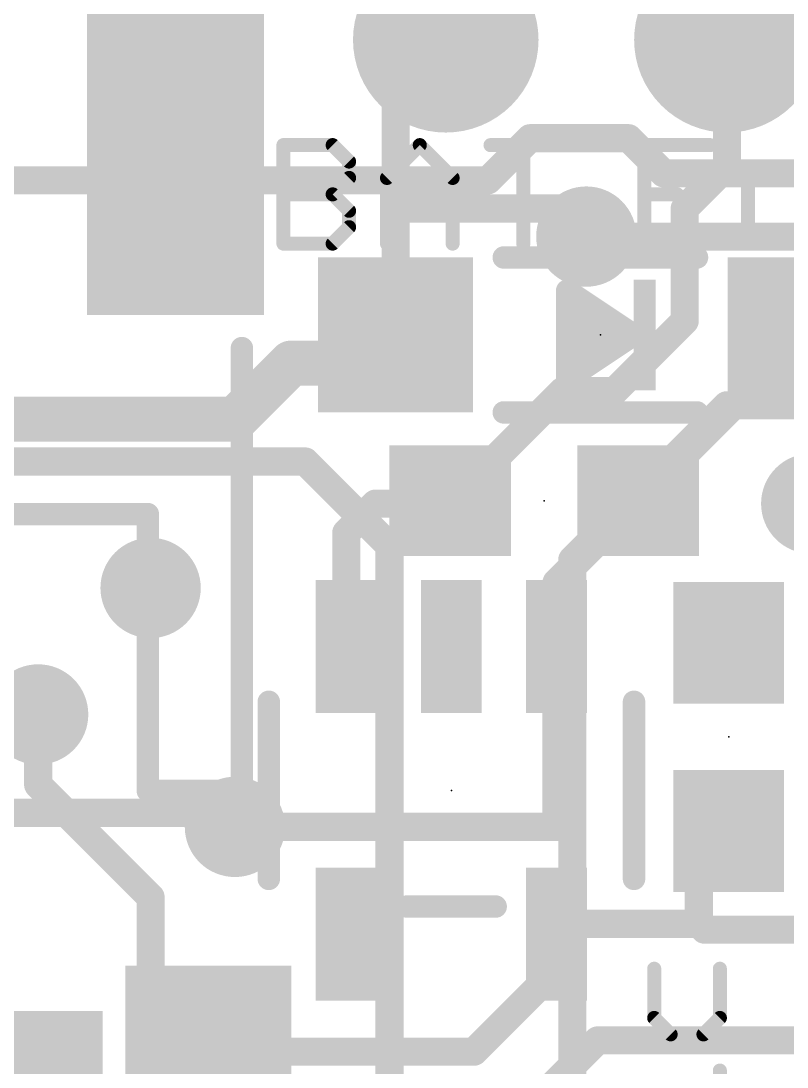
# Model space of a CAD drawing. Extents: x -12.9 to 57.5, y -7.5 to 35.5.
# Drawn here: x 12.67 to 19.59, y 12.31 to 21.76 of the extents above; entities that cross this region are included whole.
import ezdxf

# ---------------------------------------------------------------- set-up
doc = ezdxf.new("R2010")
doc.units = 0
for name, color, linetype in [('1', 12, 'CONTINUOUS'), ('16', 132, 'CONTINUOUS'), ('17', 110, 'CONTINUOUS'), ('18', 110, 'CONTINUOUS'), ('21', 40, 'CONTINUOUS'), ('23', 40, 'CONTINUOUS'), ('47', 253, 'CONTINUOUS')]:
    doc.layers.add(name, color=color, linetype=linetype)

# ---------------------------------------------------------------- blocks, each defined once
blk = doc.blocks.new('RECT')
blk.add_solid([(-0.5, -0.5), (0.5, -0.5), (-0.5, 0.5), (0.5, 0.5)])
blk = doc.blocks.new('ROUNDP')
at = {"const_width": 0.5}
blk.add_lwpolyline([(0, -0.25, 1), (0, 0.25, 1), (0, -0.25)], format="xyb", dxfattribs=at)
blk = doc.blocks.new('ROUNDV')
at = {"const_width": 0.5}
blk.add_lwpolyline([(0, -0.25, 1), (0, 0.25, 1), (0, -0.25)], format="xyb", dxfattribs=at)

msp = doc.modelspace()

# ---------------------------------------------------------------- linework, layer by layer
at = {"layer": '1'}
for points, const_width in [([(16.51, 21.59), (16.057, 21.137)], 0.254), ([(19.05, 21.59), (19.05, 20.447)], 0.254), ([(16.057, 21.137), (16.057, 20.066)], 0.254), ([(19.05, 20.447), (18.669, 20.066)], 0.254), ([(16.057, 20.066), (16.057, 18.923)], 0.254), ([(17.526, 20.066), (16.057, 20.066)], 0.254), ([(17.78, 19.812), (17.526, 20.066)], 0.254), ([(18.669, 20.066), (18.669, 19.05)], 0.254), ([(15.803, 18.669), (16.057, 18.923)], 0.4064), ([(18.669, 19.05), (18.034, 18.415)], 0.254), ([(19.7476, 18.923), (18.249, 17.4244)], 0.254), ([(14.605, 18.161), (15.113, 18.669)], 0.4064), ([(15.113, 18.669), (15.803, 18.669)], 0.4064), ([(17.565, 18.415), (16.5744, 17.4244)], 0.254), ([(18.034, 18.415), (17.565, 18.415)], 0.254), ([(12.192, 18.161), (14.605, 18.161)], 0.4064), ([(15.6108, 17.1348), (15.875, 17.399)], 0.254), ([(15.875, 17.399), (16.5236, 17.399)], 0.254), ([(16.5236, 17.399), (16.549, 17.4244)], 0.254), ([(16.5744, 17.4244), (16.549, 17.4244)], 0.254), ([(17.5108, 16.6862), (18.249, 17.4244)], 0.254), ([(15.6108, 16.1083), (15.6108, 17.1348)], 0.254), ([(17.5108, 16.1083), (17.5108, 16.6862)], 0.254), ([(17.5108, 14.478), (17.5108, 16.1083)], 0.254), ([(12.827, 14.859), (12.827, 15.494)], 0.254), ([(13.843, 13.843), (12.827, 14.859)], 0.254), ([(14.605, 14.478), (17.5108, 14.478)], 0.254), ([(19.067, 14.441), (18.796, 14.17)], 0.254), ([(18.796, 14.17), (18.796, 13.6016)], 0.254), ([(13.843, 13.097), (13.843, 13.843)], 0.254), ([(17.5108, 13.5081), (17.6043, 13.6016)], 0.254), ([(17.6043, 13.6016), (18.796, 13.6016)], 0.254), ([(18.796, 13.6016), (18.8486, 13.549)], 0.254), ([(17.46, 13.4573), (17.5108, 13.5081)], 0.254), ([(18.8486, 13.549), (20.0835, 13.549)], 0.254), ([(17.46, 13.142), (17.46, 13.4573)], 0.254), ([(16.764, 12.446), (17.46, 13.142)], 0.254), ([(14.366, 12.574), (13.843, 13.097)], 0.254), ([(14.366, 12.574), (14.494, 12.446)], 0.254), ([(17.883, 12.549), (16.002, 10.668)], 0.254), ([(20.0835, 12.549), (17.883, 12.549)], 0.254), ([(14.494, 12.446), (16.764, 12.446)], 0.254)]:
    msp.add_lwpolyline(points, dxfattribs=dict(at, const_width=const_width))
for points, const_width in [([(16.5549, 21.5451, 1), (16.4651, 21.6349)], 0.127), ([(19.1135, 21.59, 1), (18.9865, 21.59)], 0.127), ([(16.1205, 21.137, 1), (15.9935, 21.137)], 0.127), ([(16.0121, 21.1819, 1), (16.1019, 21.0921)], 0.127), ([(19.0949, 20.4021, 1), (19.0051, 20.4919)], 0.127), ([(18.9865, 20.447, 1), (19.1135, 20.447)], 0.127), ([(16.1205, 20.066, 1), (15.9935, 20.066)], 0.127), ([(16.057, 20.1295, 1), (16.057, 20.0025)], 0.127), ([(17.5709, 20.1109, 1), (17.4811, 20.0211)], 0.127), ([(17.526, 20.0025, 1), (17.526, 20.1295)], 0.127), ([(18.7325, 20.066, 1), (18.6055, 20.066)], 0.127), ([(18.6241, 20.1109, 1), (18.7139, 20.0211)], 0.127), ([(15.9935, 20.066, 1), (16.1205, 20.066)], 0.127), ([(17.7351, 19.7671, 1), (17.8249, 19.8569)], 0.127), ([(16.1288, 18.8512, 1), (15.9852, 18.9948)], 0.2032), ([(18.6055, 19.05, 1), (18.7325, 19.05)], 0.127), ([(18.7139, 19.0051, 1), (18.6241, 19.0949)], 0.127), ([(15.9935, 18.923, 1), (16.1205, 18.923)], 0.127), ([(15.113, 18.7706, 1), (15.113, 18.5674)], 0.2032), ([(15.1848, 18.5972, 1), (15.0412, 18.7408)], 0.2032), ([(15.7312, 18.7408, 1), (15.8748, 18.5972)], 0.2032), ([(15.803, 18.5674, 1), (15.803, 18.7706)], 0.2032), ([(17.565, 18.4785, 1), (17.565, 18.3515)], 0.127), ([(17.6099, 18.3701, 1), (17.5201, 18.4599)], 0.127), ([(18.034, 18.3515, 1), (18.034, 18.4785)], 0.127), ([(17.9891, 18.4599, 1), (18.0789, 18.3701)], 0.127), ([(14.605, 18.0594, 1), (14.605, 18.2626)], 0.2032), ([(14.5332, 18.2328, 1), (14.6768, 18.0892)], 0.2032), ([(15.875, 17.4625, 1), (15.875, 17.3355)], 0.127), ([(15.9199, 17.3541, 1), (15.8301, 17.4439)], 0.127), ([(16.4787, 17.4439, 1), (16.5685, 17.3541)], 0.127), ([(16.549, 17.4879, 1), (16.549, 17.3609)], 0.127), ([(16.5939, 17.3795, 1), (16.5041, 17.4693)], 0.127), ([(16.5295, 17.4693, 1), (16.6193, 17.3795)], 0.127), ([(16.5236, 17.3355, 1), (16.5236, 17.4625)], 0.127), ([(16.5744, 17.3609, 1), (16.5744, 17.4879)], 0.127), ([(18.2041, 17.4693, 1), (18.2939, 17.3795)], 0.127), ([(18.2939, 17.3795, 1), (18.2041, 17.4693)], 0.127), ([(15.6743, 17.1348, 1), (15.5473, 17.1348)], 0.127), ([(15.5659, 17.1797, 1), (15.6557, 17.0899)], 0.127), ([(17.5743, 16.6862, 1), (17.4473, 16.6862)], 0.127), ([(17.4659, 16.7311, 1), (17.5557, 16.6413)], 0.127), ([(15.5473, 16.1083, 1), (15.6743, 16.1083)], 0.127), ([(17.5743, 16.1083, 1), (17.4473, 16.1083)], 0.127), ([(17.4473, 16.1083, 1), (17.5743, 16.1083)], 0.127), ([(12.8905, 15.494, 1), (12.7635, 15.494)], 0.127), ([(12.8719, 14.9039, 1), (12.7821, 14.8141)], 0.127), ([(12.7635, 14.859, 1), (12.8905, 14.859)], 0.127), ([(14.605, 14.5415, 1), (14.605, 14.4145)], 0.127), ([(17.5108, 14.4145, 1), (17.5108, 14.5415)], 0.127), ([(19.1119, 14.3961, 1), (19.0221, 14.4859)], 0.127), ([(17.4473, 14.478, 1), (17.5743, 14.478)], 0.127), ([(18.8595, 14.17, 1), (18.7325, 14.17)], 0.127), ([(18.7511, 14.2149, 1), (18.8409, 14.1251)], 0.127), ([(13.9065, 13.843, 1), (13.7795, 13.843)], 0.127), ([(13.7981, 13.7981, 1), (13.8879, 13.8879)], 0.127), ([(17.6043, 13.6651, 1), (17.6043, 13.5381)], 0.127), ([(17.6492, 13.5567, 1), (17.5594, 13.6465)], 0.127), ([(18.8409, 13.6465, 1), (18.7511, 13.5567)], 0.127), ([(18.796, 13.5381, 1), (18.796, 13.6651)], 0.127), ([(17.4659, 13.553, 1), (17.5557, 13.4632)], 0.127), ([(17.5557, 13.4632, 1), (17.4659, 13.553)], 0.127), ([(18.7325, 13.6016, 1), (18.8595, 13.6016)], 0.127), ([(18.8486, 13.6125, 1), (18.8486, 13.4855)], 0.127), ([(18.8037, 13.5041, 1), (18.8935, 13.5939)], 0.127), ([(17.5235, 13.4573, 1), (17.3965, 13.4573)], 0.127), ([(17.4151, 13.5022, 1), (17.5049, 13.4124)], 0.127), ([(17.5049, 13.0971, 1), (17.4151, 13.1869)], 0.127), ([(13.8879, 13.1419, 1), (13.7981, 13.0521)], 0.127), ([(13.7795, 13.097, 1), (13.9065, 13.097)], 0.127), ([(17.3965, 13.142, 1), (17.5235, 13.142)], 0.127), ([(14.4109, 12.6189, 1), (14.3211, 12.5291)], 0.127), ([(14.3211, 12.5291, 1), (14.4109, 12.6189)], 0.127), ([(17.883, 12.6125, 1), (17.883, 12.4855)], 0.127), ([(17.9279, 12.5041, 1), (17.8381, 12.5939)], 0.127), ([(14.494, 12.5095, 1), (14.494, 12.3825)], 0.127), ([(16.764, 12.3825, 1), (16.764, 12.5095)], 0.127), ([(14.4491, 12.4011, 1), (14.5389, 12.4909)], 0.127), ([(16.7191, 12.4909, 1), (16.8089, 12.4011)], 0.127)]:
    msp.add_lwpolyline(points, format="xyb", dxfattribs=dict(at, const_width=const_width))
at = {"layer": '16', "const_width": 0.254}
for points in [[(16.891, 20.32), (17.272, 20.701)], [(17.272, 20.701), (18.161, 20.701)], [(18.161, 20.701), (18.4785, 20.3835)], [(16.891, 20.32), (6.096, 20.32)], [(18.4785, 20.3835), (22.9235, 20.3835)], [(17.78, 19.812), (22.733, 19.812)], [(17.653, 16.891), (19.05, 18.288)], [(20.574, 18.288), (19.05, 18.288)], [(15.24, 17.78), (8.763, 17.78)], [(16.002, 17.018), (15.24, 17.78)], [(16.002, 17.018), (16.002, 11.9126)], [(17.653, 11.557), (17.653, 16.891)], [(10.795, 15.494), (12.827, 15.494)], [(11.684, 14.605), (14.478, 14.605)], [(14.478, 14.605), (14.605, 14.478)]]:
    msp.add_lwpolyline(points, dxfattribs=at)
at = {"layer": '16', "const_width": 0.127}
for points in [[(17.272, 20.7645, 1), (17.272, 20.6375)], [(17.3169, 20.6561, 1), (17.2271, 20.7459)], [(18.2059, 20.7459, 1), (18.1161, 20.6561)], [(18.161, 20.6375, 1), (18.161, 20.7645)], [(16.8461, 20.3649, 1), (16.9359, 20.2751)], [(16.891, 20.2565, 1), (16.891, 20.3835)], [(18.4785, 20.447, 1), (18.4785, 20.32)], [(18.4336, 20.3386, 1), (18.5234, 20.4284)], [(17.78, 19.8755, 1), (17.78, 19.7485)], [(19.05, 18.3515, 1), (19.05, 18.2245)], [(19.0949, 18.2431, 1), (19.0051, 18.3329)], [(15.2849, 17.8249, 1), (15.1951, 17.7351)], [(15.24, 17.7165, 1), (15.24, 17.8435)], [(16.0655, 17.018, 1), (15.9385, 17.018)], [(15.9571, 16.9731, 1), (16.0469, 17.0629)], [(17.7165, 16.891, 1), (17.5895, 16.891)], [(17.6081, 16.9359, 1), (17.6979, 16.8461)], [(12.827, 15.4305, 1), (12.827, 15.5575)], [(14.5229, 14.6499, 1), (14.4331, 14.5601)], [(14.478, 14.5415, 1), (14.478, 14.6685)], [(14.5601, 14.4331, 1), (14.6499, 14.5229)]]:
    msp.add_lwpolyline(points, format="xyb", dxfattribs=at)
at = {"layer": '21'}
for points, const_width in [([(15.0432, 19.7485), (15.0432, 20.6383)], 0.127), ([(15.0432, 20.6383), (15.4881, 20.6383)], 0.127), ([(15.4881, 20.6383), (15.6364, 20.49)], 0.127), ([(15.9787, 20.3417), (16.2753, 20.6383)], 0.127), ([(16.2753, 20.6383), (16.5719, 20.3417)], 0.127), ([(16.9143, 20.6383), (17.5074, 20.6383)], 0.127), ([(17.2108, 19.7485), (17.2108, 20.6383)], 0.127), ([(18.8982, 20.6383), (18.305, 20.6383)], 0.127), ([(18.305, 20.6383), (18.305, 19.7485)], 0.127), ([(15.6364, 20.49), (15.6364, 20.3417)], 0.127), ([(15.6364, 20.3417), (15.4881, 20.1934)], 0.127), ([(15.9787, 19.7485), (15.9787, 20.3417)], 0.127), ([(16.5719, 20.3417), (16.5719, 19.7485)], 0.127), ([(19.2405, 19.7485), (19.2405, 20.3417)], 0.127), ([(19.2405, 20.3417), (19.6854, 20.3417)], 0.127), ([(15.0432, 20.1934), (15.4881, 20.1934)], 0.127), ([(15.4881, 20.1934), (15.6364, 20.0451)], 0.127), ([(15.9787, 20.1934), (16.5719, 20.1934)], 0.127), ([(18.305, 20.1934), (18.6016, 20.1934)], 0.127), ([(15.6364, 20.0451), (15.6364, 19.8968)], 0.127), ([(15.6364, 19.8968), (15.4881, 19.7485)], 0.127), ([(15.4881, 19.7485), (15.0432, 19.7485)], 0.127), ([(18.305, 19.7485), (18.8982, 19.7485)], 0.127), ([(17.034, 19.623), (18.78, 19.623)], 0.2032), ([(17.607, 18.523), (17.607, 19.323)], 0.2032), ([(17.607, 19.323), (18.207, 18.923)], 0.2032), ([(17.707, 18.723), (17.707, 19.123)], 0.2032), ([(17.707, 19.123), (18.007, 18.923)], 0.2032), ([(17.707, 19.1008), (17.7403, 19.1008)], 0.2032), ([(18.207, 18.923), (17.607, 18.523)], 0.2032), ([(18.007, 18.923), (17.707, 18.723)], 0.2032), ([(17.707, 18.8976), (17.9689, 18.8976)], 0.2032), ([(14.668, 18.804), (14.668, 14.804)], 0.2032), ([(18.78, 18.223), (17.034, 18.223)], 0.2032), ([(13.818, 17.304), (12.418, 17.304)], 0.2032), ([(13.818, 14.804), (13.818, 17.304)], 0.2032), ([(14.9108, 14.0082), (14.9108, 15.6082)], 0.2032), ([(18.2108, 14.0082), (18.2108, 15.6082)], 0.2032), ([(14.668, 14.804), (13.818, 14.804)], 0.2032), ([(16.9608, 13.7582), (16.1608, 13.7582)], 0.2032), ([(18.3933, 13.1963), (18.3933, 12.7514)], 0.127), ([(18.9865, 12.7514), (18.9865, 13.1963)], 0.127), ([(18.3933, 12.7514), (18.5416, 12.6032)], 0.127), ([(18.8382, 12.6032), (18.9865, 12.7514)], 0.127), ([(18.5416, 12.6032), (18.8382, 12.6032)], 0.127), ([(18.9865, 11.9795), (18.9865, 12.2761)], 0.127)]:
    msp.add_lwpolyline(points, dxfattribs=dict(at, const_width=const_width))
for points, const_width in [([(15.0432, 20.67, 1), (15.0432, 20.6065)], 0.0635), ([(15.075, 20.6383, 1), (15.0115, 20.6383)], 0.0635), ([(15.5106, 20.6607, 1), (15.4656, 20.6158)], 0.0635), ([(15.4881, 20.6065, 1), (15.4881, 20.67)], 0.0635), ([(16.2978, 20.6607, 1), (16.2529, 20.6158)], 0.0635), ([(16.2978, 20.6158, 1), (16.2529, 20.6607)], 0.0635), ([(16.9143, 20.67, 1), (16.9143, 20.6065)], 0.0635), ([(17.2426, 20.6383, 1), (17.1791, 20.6383)], 0.0635), ([(17.5074, 20.6065, 1), (17.5074, 20.67)], 0.0635), ([(18.3367, 20.6383, 1), (18.2732, 20.6383)], 0.0635), ([(18.305, 20.67, 1), (18.305, 20.6065)], 0.0635), ([(18.8982, 20.6065, 1), (18.8982, 20.67)], 0.0635), ([(15.6681, 20.49, 1), (15.6046, 20.49)], 0.0635), ([(15.6139, 20.4675, 1), (15.6588, 20.5124)], 0.0635), ([(15.6046, 20.3417, 1), (15.6681, 20.3417)], 0.0635), ([(15.6588, 20.3192, 1), (15.6139, 20.3641)], 0.0635), ([(16.0105, 20.3417, 1), (15.947, 20.3417)], 0.0635), ([(15.9563, 20.3641, 1), (16.0012, 20.3192)], 0.0635), ([(16.6037, 20.3417, 1), (16.5402, 20.3417)], 0.0635), ([(16.5495, 20.3192, 1), (16.5944, 20.3641)], 0.0635), ([(19.2405, 20.3734, 1), (19.2405, 20.3099)], 0.0635), ([(19.2722, 20.3417, 1), (19.2088, 20.3417)], 0.0635), ([(15.0432, 20.2251, 1), (15.0432, 20.1616)], 0.0635), ([(15.5106, 20.2158, 1), (15.4656, 20.1709)], 0.0635), ([(15.4656, 20.2158, 1), (15.5106, 20.1709)], 0.0635), ([(15.4881, 20.1616, 1), (15.4881, 20.2251)], 0.0635), ([(15.9787, 20.2251, 1), (15.9787, 20.1616)], 0.0635), ([(16.5719, 20.1616, 1), (16.5719, 20.2251)], 0.0635), ([(18.305, 20.2251, 1), (18.305, 20.1616)], 0.0635), ([(18.6016, 20.1616, 1), (18.6016, 20.2251)], 0.0635), ([(15.6681, 20.0451, 1), (15.6046, 20.0451)], 0.0635), ([(15.6139, 20.0226, 1), (15.6588, 20.0675)], 0.0635), ([(15.6588, 19.8743, 1), (15.6139, 19.9192)], 0.0635), ([(15.6046, 19.8968, 1), (15.6681, 19.8968)], 0.0635), ([(15.0432, 19.7802, 1), (15.0432, 19.7168)], 0.0635), ([(15.0115, 19.7485, 1), (15.075, 19.7485)], 0.0635), ([(15.4656, 19.771, 1), (15.5106, 19.726)], 0.0635), ([(15.4881, 19.7168, 1), (15.4881, 19.7802)], 0.0635), ([(15.947, 19.7485, 1), (16.0105, 19.7485)], 0.0635), ([(16.5402, 19.7485, 1), (16.6037, 19.7485)], 0.0635), ([(17.1791, 19.7485, 1), (17.2426, 19.7485)], 0.0635), ([(18.2732, 19.7485, 1), (18.3367, 19.7485)], 0.0635), ([(18.305, 19.7802, 1), (18.305, 19.7168)], 0.0635), ([(18.8982, 19.7168, 1), (18.8982, 19.7802)], 0.0635), ([(19.2088, 19.7485, 1), (19.2722, 19.7485)], 0.0635), ([(17.034, 19.6738, 1), (17.034, 19.5722)], 0.1016), ([(18.78, 19.5722, 1), (18.78, 19.6738)], 0.1016), ([(17.6578, 19.323, 1), (17.5562, 19.323)], 0.1016), ([(17.6352, 19.3653, 1), (17.5788, 19.2807)], 0.1016), ([(17.7578, 19.123, 1), (17.6562, 19.123)], 0.1016), ([(17.7352, 19.1653, 1), (17.6788, 19.0807)], 0.1016), ([(17.707, 19.1516, 1), (17.707, 19.05)], 0.1016), ([(17.7403, 19.05, 1), (17.7403, 19.1516)], 0.1016), ([(18.0352, 18.8807, 1), (17.9788, 18.9653)], 0.1016), ([(17.9788, 18.8807, 1), (18.0352, 18.9653)], 0.1016), ([(18.2352, 18.8807, 1), (18.1788, 18.9653)], 0.1016), ([(18.1788, 18.8807, 1), (18.2352, 18.9653)], 0.1016), ([(17.707, 18.9484, 1), (17.707, 18.8468)], 0.1016), ([(17.9689, 18.8468, 1), (17.9689, 18.9484)], 0.1016), ([(14.7188, 18.804, 1), (14.6172, 18.804)], 0.1016), ([(17.6788, 18.7653, 1), (17.7352, 18.6807)], 0.1016), ([(17.6562, 18.723, 1), (17.7578, 18.723)], 0.1016), ([(17.5788, 18.5653, 1), (17.6352, 18.4807)], 0.1016), ([(17.5562, 18.523, 1), (17.6578, 18.523)], 0.1016), ([(17.034, 18.2738, 1), (17.034, 18.1722)], 0.1016), ([(18.78, 18.1722, 1), (18.78, 18.2738)], 0.1016), ([(13.8688, 17.304, 1), (13.7672, 17.304)], 0.1016), ([(13.818, 17.2532, 1), (13.818, 17.3548)], 0.1016), ([(14.9616, 15.6082, 1), (14.86, 15.6082)], 0.1016), ([(18.2616, 15.6082, 1), (18.16, 15.6082)], 0.1016), ([(13.818, 14.8548, 1), (13.818, 14.7532)], 0.1016), ([(13.7672, 14.804, 1), (13.8688, 14.804)], 0.1016), ([(14.6172, 14.804, 1), (14.7188, 14.804)], 0.1016), ([(14.668, 14.7532, 1), (14.668, 14.8548)], 0.1016), ([(14.86, 14.0082, 1), (14.9616, 14.0082)], 0.1016), ([(18.16, 14.0082, 1), (18.2616, 14.0082)], 0.1016), ([(16.1608, 13.809, 1), (16.1608, 13.7074)], 0.1016), ([(16.9608, 13.7074, 1), (16.9608, 13.809)], 0.1016), ([(18.4251, 13.1963, 1), (18.3616, 13.1963)], 0.0635), ([(19.0182, 13.1963, 1), (18.9548, 13.1963)], 0.0635), ([(18.3616, 12.7514, 1), (18.4251, 12.7514)], 0.0635), ([(18.4158, 12.7739, 1), (18.3709, 12.729)], 0.0635), ([(18.9548, 12.7514, 1), (19.0182, 12.7514)], 0.0635), ([(19.009, 12.729, 1), (18.964, 12.7739)], 0.0635), ([(18.5416, 12.6349, 1), (18.5416, 12.5714)], 0.0635), ([(18.5192, 12.5807, 1), (18.5641, 12.6256)], 0.0635), ([(18.8158, 12.6256, 1), (18.8607, 12.5807)], 0.0635), ([(18.8382, 12.5714, 1), (18.8382, 12.6349)], 0.0635), ([(19.0182, 12.2761, 1), (18.9548, 12.2761)], 0.0635)]:
    msp.add_lwpolyline(points, format="xyb", dxfattribs=dict(at, const_width=const_width))
at = {"layer": '23'}
for p in [(17.907, 18.923), (17.399, 17.4244), (19.067, 15.291), (16.5608, 14.8082)]:
    msp.add_point(p, dxfattribs=at)
at = {"layer": '47', "const_width": 0.13}
msp.add_lwpolyline([(16.51, 21.59), (16.51, 29.0645)], dxfattribs=at)
at = {"layer": '47', "const_width": 0.065}
msp.add_lwpolyline([(16.4775, 21.59, 1), (16.5425, 21.59)], format="xyb", dxfattribs=at)

# ---------------------------------------------------------------- block references
at = {"layer": '1'}
for p, xscale, yscale, rotation in [((14.068, 20.804), 3.4, 1.6, 90), ((16.057, 18.923), 1.4, 1.4, 270), ((19.757, 18.923), 1.4, 1.4, 270), ((15.6108, 16.1083), 0.55, 1.2, 180), ((16.5608, 16.1083), 0.55, 1.2, 180), ((17.5108, 16.1083), 0.55, 1.2, 180), ((15.6108, 13.5081), 0.55, 1.2, 180), ((17.5108, 13.5081), 0.55, 1.2, 180), ((14.366, 12.574), 1.3, 1.5, 270)]:
    msp.add_blockref('RECT', p, dxfattribs=dict(at, xscale=xscale, yscale=yscale, rotation=rotation))
at = {"layer": '1', "xscale": 1.1}
for p, rotation in [((16.549, 17.4244), 180), ((18.249, 17.4244), 180), ((19.067, 16.141), 90), ((19.067, 14.441), 90)]:
    msp.add_blockref('RECT', p, dxfattribs=dict(at, rotation=rotation))
at = {"layer": '1', "xscale": 1.3, "yscale": 1.5}
msp.add_blockref('RECT', (12.761, 12.065), dxfattribs=at)
at = {"layer": '17', "xscale": 1.6764, "yscale": 1.6764, "rotation": 90}
for p in [(16.51, 21.59), (16.51, 21.59), (19.05, 21.59), (19.05, 21.59)]:
    msp.add_blockref('ROUNDP', p, dxfattribs=at)
at = {"layer": '18', "xscale": 0.9064, "yscale": 0.9064}
for p in [(17.78, 19.812), (17.78, 19.812), (19.812, 17.399), (19.812, 17.399), (13.843, 16.637), (13.843, 16.637), (12.827, 15.494), (12.827, 15.494), (14.605, 14.478), (14.605, 14.478)]:
    msp.add_blockref('ROUNDV', p, dxfattribs=at)
at = {"layer": '21', "xscale": 0.2, "rotation": 180}
msp.add_blockref('RECT', (18.307, 18.923), dxfattribs=at)

doc.saveas('drawing.dxf')
